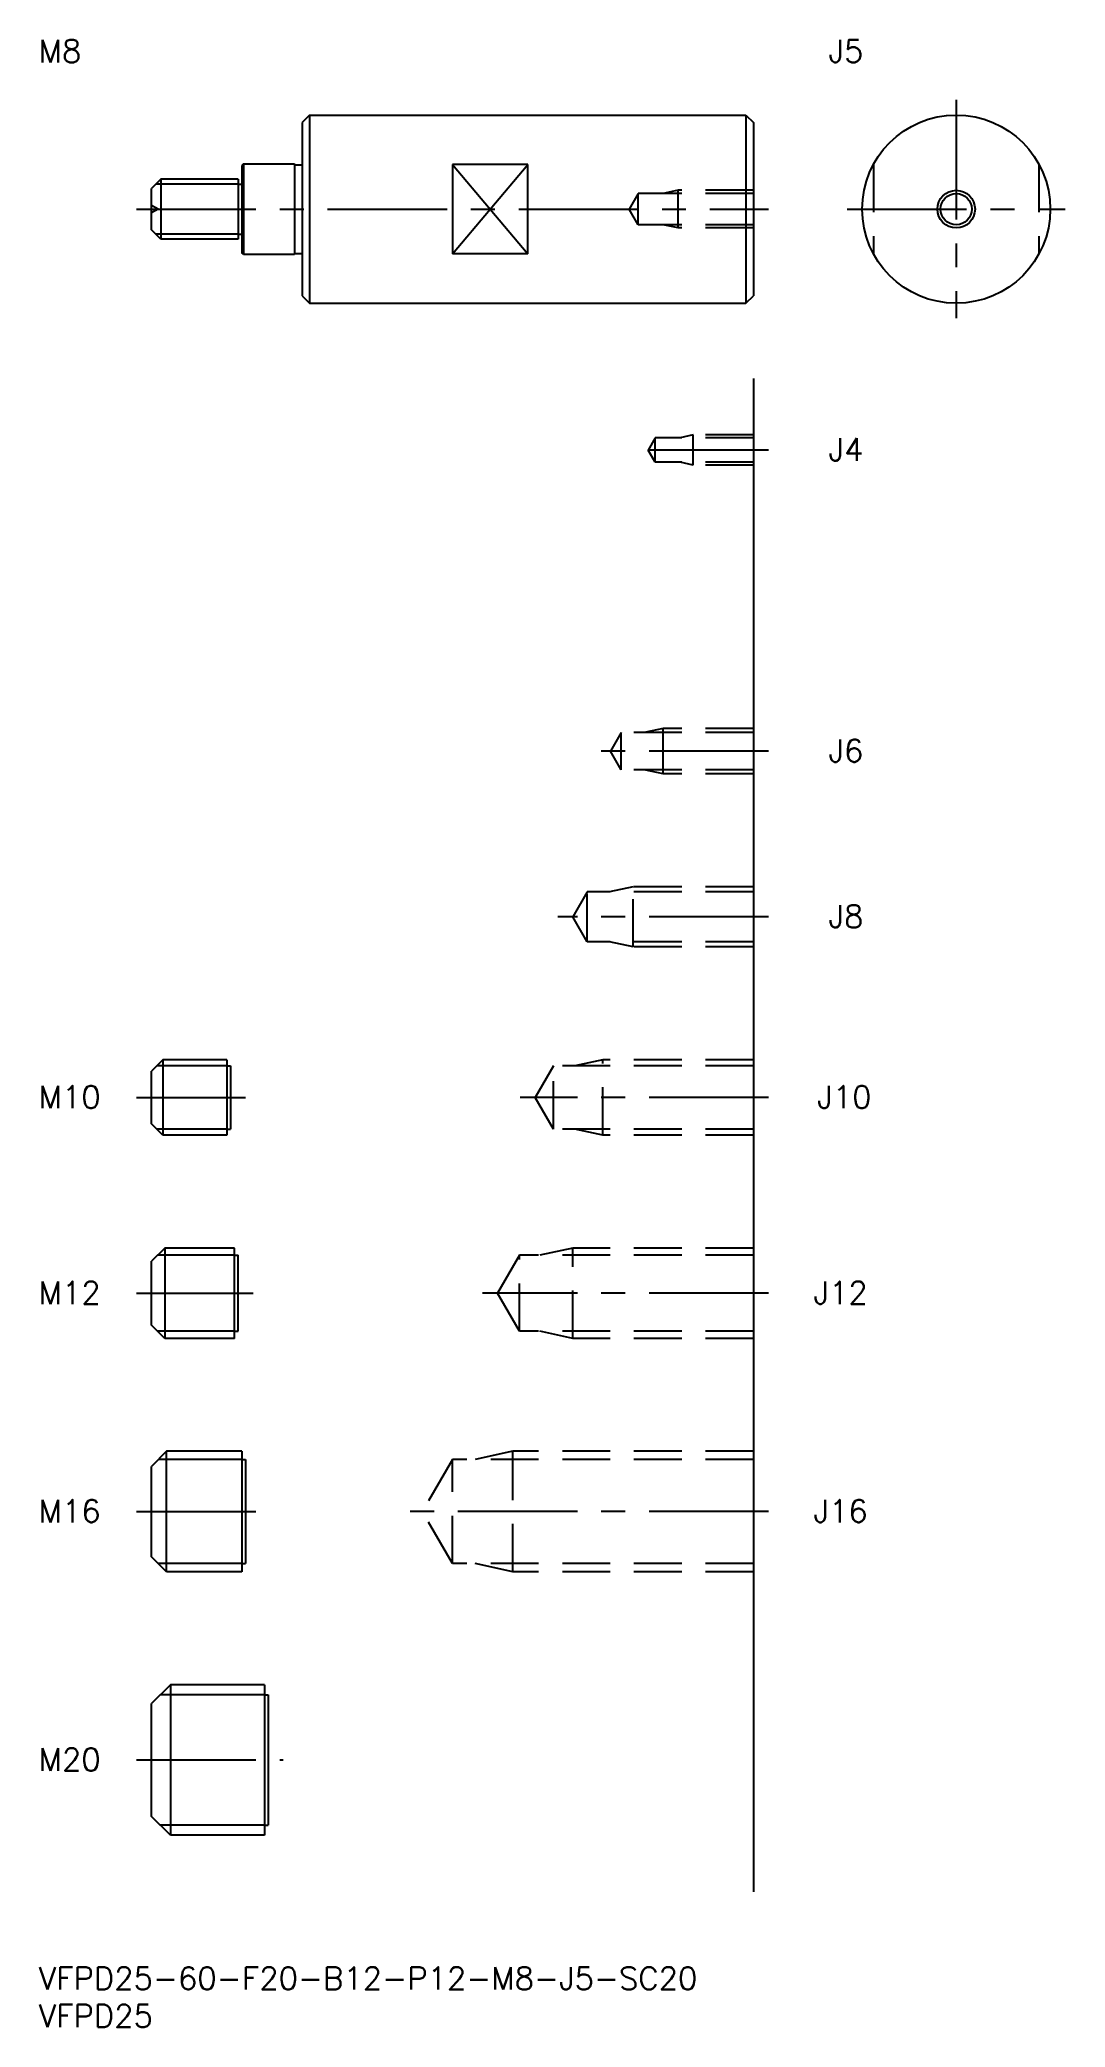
# Model space of a CAD drawing. Extents: x 0 to 136, y -8 to 256.
import ezdxf

# ---------------------------------------------------------------- set-up
doc = ezdxf.new("R2010")
doc.units = 0
doc.header["$LTSCALE"] = 0.5
doc.linetypes.add('CENTER', pattern=[50.8, 31.75, -6.35, 6.35, -6.35])
doc.linetypes.add('DASHED', pattern=[19.05, 12.7, -6.35])
for name, color, linetype in [('MSM_CENTER', 1, 'CENTER'), ('MSM_CONTINUOUS', 7, 'CONTINUOUS'), ('MSM_DASHED', 4, 'DASHED'), ('MSM_NARROW', 5, 'CONTINUOUS'), ('MSM_PART_NUMBER', 7, 'CONTINUOUS')]:
    doc.layers.add(name, color=color, linetype=linetype)
doc.styles.get("Standard").update_dxf_attribs({"font": 'txt.shx', "height": 1, "bigfont": 'bigfont.shx'})

# ---------------------------------------------------------------- blocks, each defined once
blk = doc.blocks.new('*U14')
at = {"layer": 'MSM_PART_NUMBER'}
blk.add_text('VFPD25-60-F20-B12-P12-M8-J5-SC20', height=3, dxfattribs=at).set_placement((0, -3))
blk = doc.blocks.new('*U15')
at = {"layer": 'MSM_PART_NUMBER'}
blk.add_text('VFPD25', height=3, dxfattribs=at).set_placement((0, -8))
blk = doc.blocks.new('*U16')
at = {"layer": 'MSM_PART_NUMBER'}
blk.add_text('M20', height=3, dxfattribs=at).set_placement((0, 26.06))
blk = doc.blocks.new('*U17')
at = {"layer": 'MSM_PART_NUMBER'}
blk.add_text('M16', height=3, dxfattribs=at).set_placement((0, 59.06))
blk = doc.blocks.new('*U18')
at = {"layer": 'MSM_PART_NUMBER'}
blk.add_text('M12', height=3, dxfattribs=at).set_placement((0, 88.06))
blk = doc.blocks.new('*U19')
at = {"layer": 'MSM_PART_NUMBER'}
blk.add_text('M10', height=3, dxfattribs=at).set_placement((0, 114.06))
blk = doc.blocks.new('*U22')
at = {"layer": 'MSM_PART_NUMBER'}
blk.add_text('M8', height=3, dxfattribs=at).set_placement((0, 253.000001))
blk = doc.blocks.new('*U23')
at = {"layer": 'MSM_PART_NUMBER'}
blk.add_text('J16', height=3, dxfattribs=at).set_placement((103, 59.06))
blk = doc.blocks.new('*U24')
at = {"layer": 'MSM_PART_NUMBER'}
blk.add_text('J12', height=3, dxfattribs=at).set_placement((103, 88.06))
blk = doc.blocks.new('*U25')
at = {"layer": 'MSM_PART_NUMBER'}
blk.add_text('J10', height=3, dxfattribs=at).set_placement((103.5, 114.06))
blk = doc.blocks.new('*U26')
at = {"layer": 'MSM_PART_NUMBER'}
blk.add_text('J8', height=3, dxfattribs=at).set_placement((105, 138.06))
blk = doc.blocks.new('*U27')
at = {"layer": 'MSM_PART_NUMBER'}
blk.add_text('J6', height=3, dxfattribs=at).set_placement((105, 160.06))
blk = doc.blocks.new('*U28')
at = {"layer": 'MSM_PART_NUMBER'}
blk.add_text('J4', height=3, dxfattribs=at).set_placement((105, 200.06))
blk = doc.blocks.new('*U29')
at = {"layer": 'MSM_PART_NUMBER'}
blk.add_text('J5', height=3, dxfattribs=at).set_placement((105, 253))

msp = doc.modelspace()

# ---------------------------------------------------------------- linework, layer by layer
at = {"layer": 'MSM_CENTER'}
for p, q in [((121.96, 248), (121.96, 219)), ((13, 233.5), (97, 233.5)), ((107.46, 233.5), (136.46, 233.5)), ((97, 201.5), (79, 201.5)), ((97, 161.5), (74, 161.5)), ((97, 139.5), (69, 139.5)), ((13, 115.5), (27.5, 115.5)), ((97, 115.5), (64, 115.5)), ((13, 89.5), (28.5, 89.5)), ((97, 89.5), (59, 89.5)), ((13, 60.5), (29.5, 60.5)), ((97, 60.5), (49, 60.5)), ((13, 27.5), (32.5, 27.5))]:
    msp.add_line(p, q, dxfattribs=at)
at = {"layer": 'MSM_CONTINUOUS'}
for p, q in [((36, 246), (35, 245)), ((36, 246), (94, 246)), ((36, 246), (36, 221)), ((94, 246), (94, 221)), ((94, 246), (95, 245)), ((35, 245), (35, 222)), ((95, 245), (95, 222)), ((27.2, 239.5), (27, 239.3)), ((27, 239.3), (27, 227.7)), ((27.2, 239.5), (27.2, 227.5)), ((27.2, 239.5), (34, 239.5)), ((34, 239.5), (34, 227.5)), ((34, 239.4), (35, 239.4)), ((55, 239.44), (55, 227.56)), ((65, 239.44), (55, 239.44)), ((65, 227.56), (65, 239.44)), ((16.25, 237.5), (15, 236.25)), ((15, 230.75), (15, 236.25)), ((26.5, 237.5), (16.25, 237.5)), ((16.25, 237.5), (16.25, 229.5)), ((26.5, 237.5), (26.5, 229.5)), ((26.5, 236.82), (27, 236.82)), ((16.25, 229.5), (15, 230.75)), ((26.5, 230.18), (27, 230.18)), ((26.5, 229.5), (16.25, 229.5)), ((27.2, 227.5), (27, 227.7)), ((27.2, 227.5), (34, 227.5)), ((34, 227.6), (35, 227.6)), ((65, 227.56), (55, 227.56)), ((35, 222), (36, 221)), ((94, 221), (95, 222)), ((36, 221), (94, 221)), ((95, 211), (95, 10)), ((16.5, 120.5), (15, 119)), ((15, 112), (15, 119)), ((25, 120.5), (16.5, 120.5)), ((16.5, 120.5), (16.5, 110.5)), ((25, 120.5), (25, 110.5)), ((25, 119.69), (25.5, 119.69)), ((25.5, 119.69), (25.5, 111.31)), ((16.5, 110.5), (15, 112)), ((25, 111.31), (25.5, 111.31)), ((25, 110.5), (16.5, 110.5)), ((16.75, 95.5), (15, 93.75)), ((26, 95.5), (16.75, 95.5)), ((16.75, 95.5), (16.75, 83.5)), ((26, 83.5), (26, 95.5)), ((15, 85.25), (15, 93.75)), ((26, 94.55), (26.5, 94.55)), ((26.5, 84.45), (26.5, 94.55)), ((16.75, 83.5), (15, 85.25)), ((26, 83.5), (16.75, 83.5)), ((26, 84.45), (26.5, 84.45)), ((17, 68.5), (15, 66.5)), ((15, 54.5), (15, 66.5)), ((27, 68.5), (17, 68.5)), ((17, 52.5), (17, 68.5)), ((27, 68.5), (27, 52.5)), ((27, 67.42), (27.5, 67.42)), ((27.5, 67.42), (27.5, 53.58)), ((17, 52.5), (15, 54.5)), ((27, 53.58), (27.5, 53.58)), ((27, 52.5), (17, 52.5)), ((17.5, 37.5), (15, 35)), ((30, 37.5), (17.5, 37.5)), ((17.5, 37.5), (17.5, 17.5)), ((30, 37.5), (30, 17.5)), ((15, 20), (15, 35)), ((30, 36.15), (30.5, 36.15)), ((30.5, 36.15), (30.5, 18.85)), ((17.5, 17.5), (15, 20)), ((30, 18.85), (30.5, 18.85)), ((30, 17.5), (17.5, 17.5))]:
    msp.add_line(p, q, dxfattribs=at)
for radius in [12.5, 2.07]:
    msp.add_circle((121.96, 233.5), radius, dxfattribs=at)
at = {"layer": 'MSM_DASHED'}
for p, q in [((110.96, 239.44), (110.96, 227.56)), ((132.96, 239.44), (132.96, 227.56)), ((79.69, 235.57), (78.5, 233.5)), ((95, 235.57), (79.69, 235.57)), ((79.69, 231.43), (79.69, 235.57)), ((85, 236), (83, 235.57)), ((95, 236), (85, 236)), ((85, 231), (85, 236)), ((15.87, 233.5), (15, 234)), ((15.87, 233.5), (15, 233)), ((79.69, 231.43), (78.5, 233.5)), ((95, 231.43), (79.69, 231.43)), ((85, 231), (83, 231.43)), ((95, 231), (85, 231)), ((87, 203.5), (85.25, 203.12)), ((95, 203.5), (87, 203.5)), ((87, 199.5), (87, 203.5)), ((81.94, 203.12), (81, 201.5)), ((81.94, 199.88), (81, 201.5)), ((95, 203.12), (81.94, 203.12)), ((81.94, 199.88), (81.94, 203.12)), ((95, 199.88), (81.94, 199.88)), ((87, 199.5), (85.25, 199.88)), ((95, 199.5), (87, 199.5)), ((77.42, 163.96), (76, 161.5)), ((95, 163.96), (77.42, 163.96)), ((77.42, 159.04), (77.42, 163.96)), ((83, 164.5), (80.5, 163.96)), ((95, 164.5), (83, 164.5)), ((83, 158.5), (83, 164.5)), ((77.42, 159.04), (76, 161.5)), ((95, 159.04), (77.42, 159.04)), ((83, 158.5), (80.5, 159.04)), ((95, 158.5), (83, 158.5)), ((72.92, 142.82), (71, 139.5)), ((72.92, 136.18), (72.92, 142.82)), ((95, 142.82), (72.92, 142.82)), ((79, 143.5), (75.88, 142.82)), ((79, 135.5), (79, 143.5)), ((95, 143.5), (79, 143.5)), ((72.92, 136.18), (71, 139.5)), ((95, 136.18), (72.92, 136.18)), ((79, 135.5), (75.88, 136.18)), ((95, 135.5), (79, 135.5)), ((68.42, 119.69), (66, 115.5)), ((68.42, 111.31), (68.42, 119.69)), ((95, 119.69), (68.42, 119.69)), ((75, 120.5), (71.25, 119.69)), ((75, 110.5), (75, 120.5)), ((95, 120.5), (75, 120.5)), ((68.42, 111.31), (66, 115.5)), ((95, 111.31), (68.42, 111.31)), ((75, 110.5), (71.25, 111.31)), ((95, 110.5), (75, 110.5)), ((71, 95.5), (66.63, 94.55)), ((71, 83.5), (71, 95.5)), ((95, 95.5), (71, 95.5)), ((63.92, 94.55), (61, 89.5)), ((63.92, 84.45), (63.92, 94.55)), ((95, 94.55), (63.92, 94.55)), ((63.92, 84.45), (61, 89.5)), ((95, 84.45), (63.92, 84.45)), ((71, 83.5), (66.63, 84.45)), ((95, 83.5), (71, 83.5)), ((54.99, 67.42), (51, 60.5)), ((54.99, 53.58), (54.99, 67.42)), ((95, 67.42), (54.99, 67.42)), ((63, 68.5), (58, 67.42)), ((63, 52.5), (63, 68.5)), ((95, 68.5), (63, 68.5)), ((54.99, 53.58), (51, 60.5)), ((95, 53.58), (54.99, 53.58)), ((63, 52.5), (58, 53.58)), ((95, 52.5), (63, 52.5))]:
    msp.add_line(p, q, dxfattribs=at)
at = {"layer": 'MSM_NARROW'}
for p, q in [((55, 239.44), (65, 227.56)), ((55, 227.56), (65, 239.44)), ((26.5, 236.82), (15.57, 236.82)), ((26.5, 230.18), (15.57, 230.18)), ((25, 119.69), (15.69, 119.69)), ((25, 111.31), (15.69, 111.31)), ((26, 94.55), (15.8, 94.55)), ((26, 84.45), (15.8, 84.45)), ((27, 67.42), (15.92, 67.42)), ((27, 53.58), (15.92, 53.58)), ((30, 36.15), (16.15, 36.15)), ((30, 18.85), (16.15, 18.85))]:
    msp.add_line(p, q, dxfattribs=at)
msp.add_circle((121.96, 233.5), 2.5, dxfattribs=at)

# ---------------------------------------------------------------- block references
at = {"layer": 'MSM_CONTINUOUS'}
for name in ['*U22', '*U29', '*U28', '*U27', '*U26', '*U19', '*U25', '*U18', '*U24', '*U17', '*U23', '*U16', '*U14', '*U15']:
    msp.add_blockref(name, (0, 0), dxfattribs=at)

doc.saveas('drawing.dxf')
